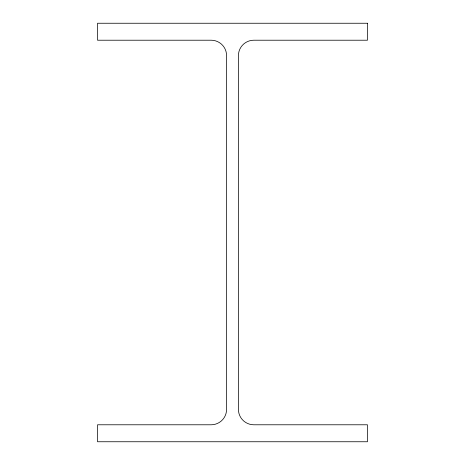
<?xml version="1.0" encoding="UTF-8"?>
<svg xmlns="http://www.w3.org/2000/svg" width="465" height="465" viewBox="0 0 465 465"><rect width="100%" height="100%" fill="white"/><g stroke="black" fill="none" stroke-linecap="round" stroke-linejoin="round"><path stroke-width="0.7" d="M367.46 23.25L97.54 23.25L97.54 40.217L211.162 40.217A15.426 15.426 0 0 1 226.589 55.637L226.589 409.363A15.426 15.426 0 0 1 211.162 424.783L97.54 424.783L97.54 441.75L367.46 441.75L367.46 424.783L253.838 424.783A15.426 15.426 0 0 1 238.411 409.363L238.411 55.637A15.426 15.426 0 0 1 253.838 40.217L367.46 40.217L367.46 23.25"/></g></svg>
